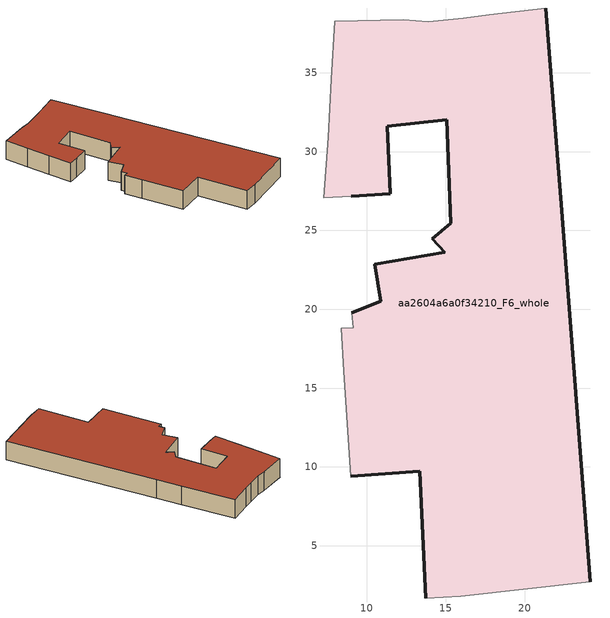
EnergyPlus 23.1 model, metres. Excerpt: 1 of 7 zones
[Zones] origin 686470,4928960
aa2604a6a0f34210_F6_whole
 floor to aa2604a6a0f34210_F5_whole (EU_floor_Construction): 21.34,39.1 22.01,30.61 22.32,26.66 24.16,2.72 15.95,1.8 13.74,1.69 13.36,9.73 8.98,9.4 8.55,16.07 8.37,18.78 9.13,18.84 9.04,19.77 10.89,20.5 10.49,22.86 14.95,23.6 14.15,24.48 15.31,25.44 15.06,32.02 11.29,31.59 11.48,27.32 9.03,27.15 7.28,27.08 7.55,30.92 7.76,34.59 7.96,38.26 12.3,38.34 13.91,38.24 16.1,38.46 17.77,38.66 z18
 wall outside (EU_wall_Construction): 9.03,27.15 11.48,27.32 11.29,31.59 15.06,32.02 15.31,25.44 14.15,24.48 14.95,23.6 10.49,22.86 10.89,20.5 9.04,19.77 / 8.98,9.4 13.36,9.73 13.74,1.69 / 24.16,2.72 22.32,26.66 22.01,30.61 21.34,39.1 z18:21
 wall adiabatic (EU_wall_Construction): 9.04,19.77 9.13,18.84 8.37,18.78 8.55,16.07 8.98,9.4 / 13.74,1.69 15.95,1.8 24.16,2.72 / 21.34,39.1 17.77,38.66 16.1,38.46 13.91,38.24 12.3,38.34 7.96,38.26 7.76,34.59 7.55,30.92 7.28,27.08 9.03,27.15 z18:21
 roof outside (EU_roof_Construction): 24.16,2.72 22.32,26.66 22.01,30.61 21.34,39.1 17.77,38.66 16.1,38.46 13.91,38.24 12.3,38.34 7.96,38.26 7.76,34.59 7.55,30.92 7.28,27.08 9.03,27.15 11.48,27.32 11.29,31.59 15.06,32.02 15.31,25.44 14.15,24.48 14.95,23.6 10.49,22.86 10.89,20.5 9.04,19.77 9.13,18.84 8.37,18.78 8.55,16.07 8.98,9.4 13.36,9.73 13.74,1.69 15.95,1.8 z21
[Building]
EU S2 Campaign: North Axis=0; Terrain=City; Solar Distribution=FullExterior
[Site:Location]
Bologna: Latitude=44.5; Longitude=11.25; Time Zone=1; Elevation=37
[SizingPeriod:WeatherFileDays]
AnnualSizingPeriod: Begin Month=1; Begin Day of Month=1; End Month=12; End Day of Month=31; Day of Week for Start Day=Monday; Use Weather File Daylight Saving Period=No; Use Weather File Rain and Snow Indicators=No
[MATERIAL]
EU_InternalMass_Material: Roughness=MediumRough; Thickness=0.1; Conductivity=1; Density=1800; Specific Heat=900; Thermal Absorptance=0.9; Solar Absorptance=0.7; Visible Absorptance=0.7
[MATERIAL:NOMASS] Roughness=MediumRough; Thermal Absorptance=0.9; Solar Absorptance=0.7; Visible Absorptance=0.7
Name | Thermal Resistance
EU_wall_NoMass | 0.905828
EU_roof_NoMass | 0.37593
EU_floor_NoMass | 0.67114
[CONSTRUCTION]
EU_wall_Construction: EU_wall_NoMass
EU_roof_Construction: EU_roof_NoMass
EU_floor_Construction: EU_floor_NoMass
EU_InternalMass_Construction: EU_InternalMass_Material
[ZONE]
aa2604a6a0f34210_F6_whole: Type=1; Multiplier=1; Ceiling Height=autocalculate; Volume=1320.02; Floor Area=autocalculate; Part of Total Floor Area=Yes
[INTERNALMASS]
aa2604a6a0f34210_F6_whole_EU_InternalMass: Construction=EU_InternalMass_Construction; Zone or ZoneList=aa2604a6a0f34210_F6_whole; Surface Area=440.005
[OTHEREQUIPMENT]
EU_Step8_InternalGain_aa2604a6a0f34210_F6_whole_f000: Fuel Type=Electricity; Zone or ZoneList or Space or SpaceList=aa2604a6a0f34210_F6_whole; Schedule=EU_Step8_GainSchedule_aa2604a6a0f34210_F6_whole_f000; Design Level Calculation Method=Watts/Area; Power per Zone Floor Area=1; Fraction Latent=0; Fraction Radiant=0; Fraction Lost=0; Carbon Dioxide Generation Rate=0; EndUse Subcategory=EU_Step8_InternalGains
[ZONEVENTILATION:DESIGNFLOWRATE]
EU_ConstantAir_aa2604a6a0f34210_F6_whole: Zone or ZoneList or Space or SpaceList=aa2604a6a0f34210_F6_whole; Schedule=EU_AlwaysOn; Design Flow Rate Calculation Method=AirChanges/Hour; Air Changes per Hour=0.73129; Ventilation Type=Natural; Fan Pressure Rise=0; Fan Total Efficiency=1; Constant Term Coefficient=1; Temperature Term Coefficient=0; Velocity Term Coefficient=0; Velocity Squared Term Coefficient=0; Minimum Indoor Temperature=-100; Maximum Indoor Temperature=100; Delta Temperature=-100; Minimum Outdoor Temperature=-100; Maximum Outdoor Temperature=100; Maximum Wind Speed=40
[HVACTEMPLATE:ZONE:IDEALLOADSAIRSYSTEM]
aa2604a6a0f34210_F6_whole: Template Thermostat=EU_HeatOnly_aa2604a6a0f34210_F6_whole; System Availability Schedule=EU_AlwaysOn; Maximum Heating Supply Air Temperature=50; Minimum Cooling Supply Air Temperature=13; Maximum Heating Supply Air Humidity Ratio=0.0156; Minimum Cooling Supply Air Humidity Ratio=0.0077; Heating Limit=NoLimit; Cooling Limit=NoLimit; Heating Availability Schedule=EU_AlwaysOn; Cooling Availability Schedule=EU_CoolingOff; Dehumidification Control Type=ConstantSensibleHeatRatio; Cooling Sensible Heat Ratio=0.7; Dehumidification Setpoint=60; Humidification Control Type=None; Humidification Setpoint=30; Outdoor Air Method=None; Outdoor Air Flow Rate per Person=0.00944; Outdoor Air Flow Rate per Zone Floor Area=0; Outdoor Air Flow Rate per Zone=0; Demand Controlled Ventilation Type=None; Outdoor Air Economizer Type=NoEconomizer; Heat Recovery Type=None; Sensible Heat Recovery Effectiveness=0.7; Latent Heat Recovery Effectiveness=0.65
[SIZING:ZONE]
aa2604a6a0f34210_F6_whole: Zone Cooling Design Supply Air Temperature Input Method=SupplyAirTemperature; Zone Cooling Design Supply Air Temperature=13; Zone Heating Design Supply Air Temperature Input Method=SupplyAirTemperature; Zone Heating Design Supply Air Temperature=50; Zone Cooling Design Supply Air Humidity Ratio=0.008; Zone Heating Design Supply Air Humidity Ratio=0.008; Cooling Design Air Flow Method=DesignDay; Cooling Design Air Flow Rate=0; Cooling Minimum Air Flow per Zone Floor Area=0.000762; Cooling Minimum Air Flow=0; Cooling Minimum Air Flow Fraction=0.2; Heating Design Air Flow Method=DesignDay; Heating Design Air Flow Rate=0; Heating Maximum Air Flow per Zone Floor Area=0.002032; Heating Maximum Air Flow=0.141576; Heating Maximum Air Flow Fraction=0.3; Account for Dedicated Outdoor Air System=No; Dedicated Outdoor Air System Control Strategy=NeutralSupplyAir; Dedicated Outdoor Air Low Setpoint Temperature for Design=autosize; Dedicated Outdoor Air High Setpoint Temperature for Design=autosize; Zone Load Sizing Method=Sensible Load Only No Latent Load; Zone Latent Cooling Design Supply Air Humidity Ratio Input Method=HumidityRatioDifference; Zone Cooling Design Supply Air Humidity Ratio Difference=0.005; Zone Latent Heating Design Supply Air Humidity Ratio Input Method=HumidityRatioDifference; Zone Humidification Design Supply Air Humidity Ratio Difference=0.005
[SCHEDULE:CONSTANT]
Name | Hourly Value
EU_AlwaysOn | 1
EU_CoolingOff | 0
[SCHEDULE:FILE]
EU_Step8_GainSchedule_aa2604a6a0f34210_F6_whole_f000: File=../../schedules/aa2604a6a0f34210/aa2604a6a0f34210_F6_whole_f000_gain.csv; Column Number=1; Rows to Skip at Top=0; Number of Hours of Data=8760; Column Separator=Comma; Interpolate to Timestep=No; Minutes per Item=60; Adjust Schedule for Daylight Savings=Yes
